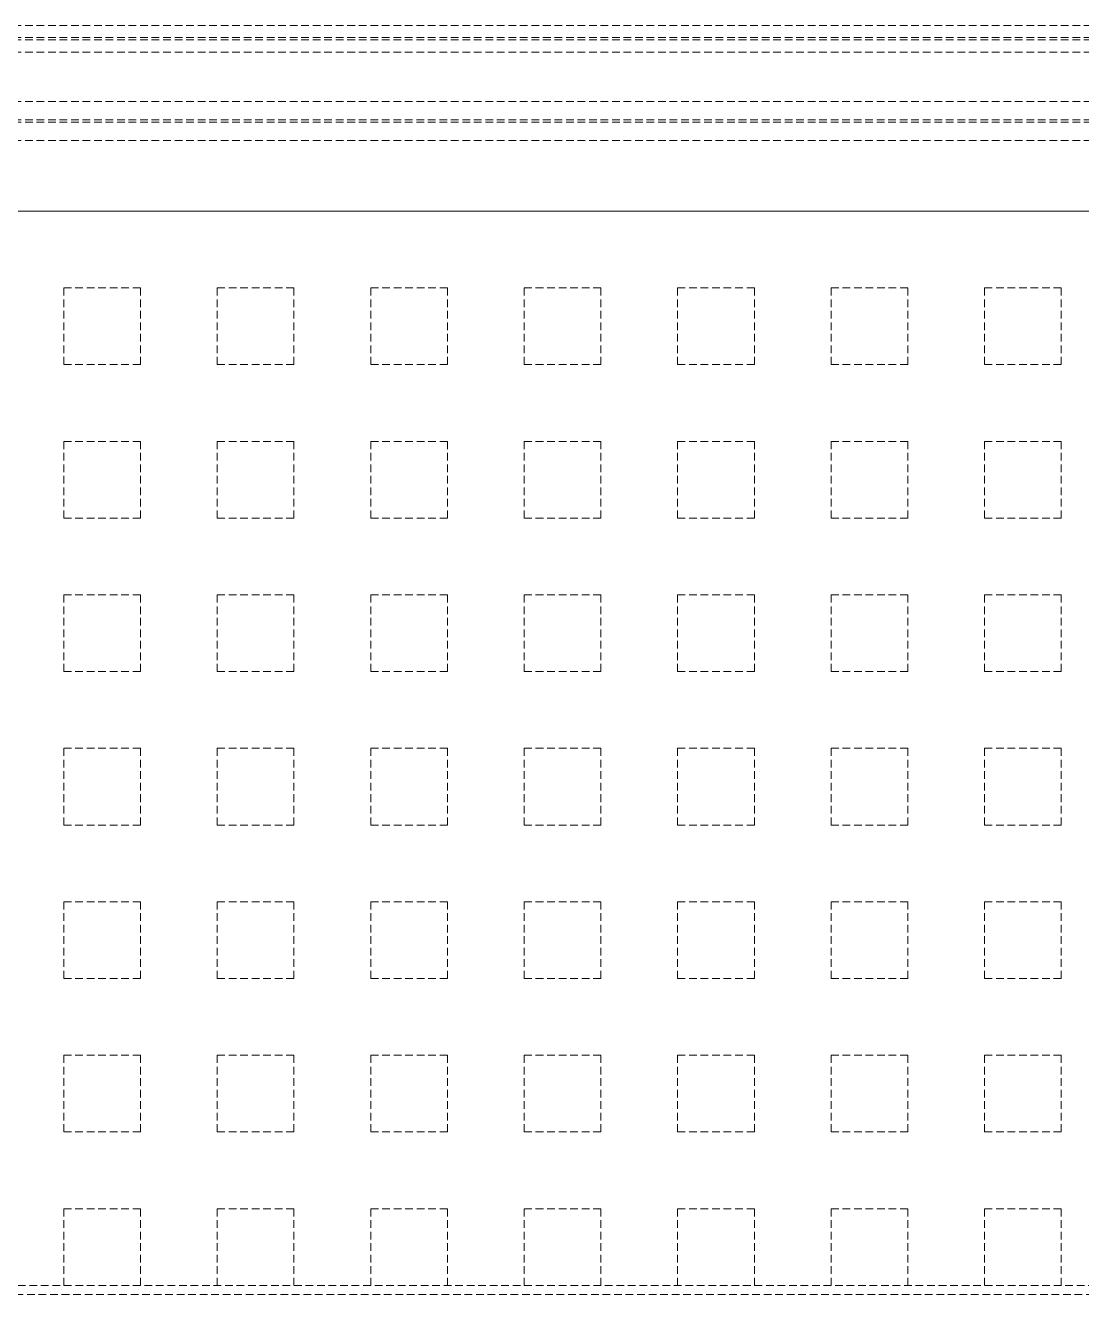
# Model space of a CAD drawing. Extents: x -1457 to 23780, y -2071 to 4205.
# Drawn here: x 4208.75 to 4243.16, y 284.7 to 326.05 of the extents above; entities that cross this region are included whole.
import ezdxf

# ---------------------------------------------------------------- set-up
doc = ezdxf.new("R2010")
doc.units = 0
doc.header["$MEASUREMENT"] = 0
doc.linetypes.add('HIDDEN', pattern=[0.375, 0.25, -0.125])
doc.layers.add('M-TEFRIS2-015', color=129, linetype='Continuous', lineweight=9)

msp = doc.modelspace()

# ---------------------------------------------------------------- linework, layer by layer
at = {"layer": 'M-TEFRIS2-015', "linetype": 'HIDDEN', "lineweight": 0}
for p, q in [((4254.364, 326.053), (4085.199, 326.053)), ((4254.364, 325.653), (4085.199, 325.653)), ((4254.364, 325.577), (4085.199, 325.577)), ((4254.364, 325.177), (4085.199, 325.177)), ((4254.364, 323.577), (4085.199, 323.577)), ((4254.364, 322.977), (4085.199, 322.977)), ((4254.364, 322.901), (4085.199, 322.901)), ((4254.364, 322.301), (4085.199, 322.301)), ((4025.505, 320), (4787.5, 320)), ((4787.5, 320), (4025.505, 320)), ((4210, 320), (4210, 320)), ((4212.5, 320), (4212.5, 320)), ((4215, 320), (4215, 320)), ((4217.5, 320), (4217.5, 320)), ((4220, 320), (4220, 320)), ((4222.5, 320), (4222.5, 320)), ((4225, 320), (4225, 320)), ((4227.5, 320), (4227.5, 320)), ((4230, 320), (4230, 320)), ((4232.5, 320), (4232.5, 320)), ((4235, 320), (4235, 320)), ((4237.5, 320), (4237.5, 320)), ((4240, 320), (4240, 320)), ((4242.5, 320), (4242.5, 320)), ((4210, 317.5), (4212.5, 317.5)), ((4210, 315), (4210, 317.5)), ((4212.5, 315), (4212.5, 317.5)), ((4215, 317.5), (4217.5, 317.5)), ((4215, 315), (4215, 317.5)), ((4217.5, 315), (4217.5, 317.5)), ((4220, 317.5), (4222.5, 317.5)), ((4220, 315), (4220, 317.5)), ((4222.5, 315), (4222.5, 317.5)), ((4225, 317.5), (4227.5, 317.5)), ((4225, 315), (4225, 317.5)), ((4227.5, 315), (4227.5, 317.5)), ((4230, 317.5), (4232.5, 317.5)), ((4230, 315), (4230, 317.5)), ((4232.5, 315), (4232.5, 317.5)), ((4235, 317.5), (4237.5, 317.5)), ((4235, 315), (4235, 317.5)), ((4237.5, 315), (4237.5, 317.5)), ((4240, 317.5), (4242.5, 317.5)), ((4240, 315), (4240, 317.5)), ((4242.5, 315), (4242.5, 317.5)), ((4210, 315), (4212.5, 315)), ((4215, 315), (4217.5, 315)), ((4220, 315), (4222.5, 315)), ((4225, 315), (4227.5, 315)), ((4230, 315), (4232.5, 315)), ((4235, 315), (4237.5, 315)), ((4240, 315), (4242.5, 315)), ((4210, 312.5), (4212.5, 312.5)), ((4210, 310), (4210, 312.5)), ((4212.5, 310), (4212.5, 312.5)), ((4215, 312.5), (4217.5, 312.5)), ((4215, 310), (4215, 312.5)), ((4217.5, 310), (4217.5, 312.5)), ((4220, 312.5), (4222.5, 312.5)), ((4220, 310), (4220, 312.5)), ((4222.5, 310), (4222.5, 312.5)), ((4225, 312.5), (4227.5, 312.5)), ((4225, 310), (4225, 312.5)), ((4227.5, 310), (4227.5, 312.5)), ((4230, 312.5), (4232.5, 312.5)), ((4230, 310), (4230, 312.5)), ((4232.5, 310), (4232.5, 312.5)), ((4235, 312.5), (4237.5, 312.5)), ((4235, 310), (4235, 312.5)), ((4237.5, 310), (4237.5, 312.5)), ((4240, 312.5), (4242.5, 312.5)), ((4240, 310), (4240, 312.5)), ((4242.5, 310), (4242.5, 312.5)), ((4210, 310), (4212.5, 310)), ((4215, 310), (4217.5, 310)), ((4220, 310), (4222.5, 310)), ((4225, 310), (4227.5, 310)), ((4230, 310), (4232.5, 310)), ((4235, 310), (4237.5, 310)), ((4240, 310), (4242.5, 310)), ((4210, 307.5), (4212.5, 307.5)), ((4210, 305), (4210, 307.5)), ((4212.5, 305), (4212.5, 307.5)), ((4215, 307.5), (4217.5, 307.5)), ((4215, 305), (4215, 307.5)), ((4217.5, 305), (4217.5, 307.5)), ((4220, 307.5), (4222.5, 307.5)), ((4220, 305), (4220, 307.5)), ((4222.5, 305), (4222.5, 307.5)), ((4225, 307.5), (4227.5, 307.5)), ((4225, 305), (4225, 307.5)), ((4227.5, 305), (4227.5, 307.5)), ((4230, 307.5), (4232.5, 307.5)), ((4230, 305), (4230, 307.5)), ((4232.5, 305), (4232.5, 307.5)), ((4235, 307.5), (4237.5, 307.5)), ((4235, 305), (4235, 307.5)), ((4237.5, 305), (4237.5, 307.5)), ((4240, 307.5), (4242.5, 307.5)), ((4240, 305), (4240, 307.5)), ((4242.5, 305), (4242.5, 307.5)), ((4210, 305), (4212.5, 305)), ((4215, 305), (4217.5, 305)), ((4220, 305), (4222.5, 305)), ((4225, 305), (4227.5, 305)), ((4230, 305), (4232.5, 305)), ((4235, 305), (4237.5, 305)), ((4240, 305), (4242.5, 305)), ((4210, 302.5), (4212.5, 302.5)), ((4210, 300), (4210, 302.5)), ((4212.5, 300), (4212.5, 302.5)), ((4215, 302.5), (4217.5, 302.5)), ((4215, 300), (4215, 302.5)), ((4217.5, 300), (4217.5, 302.5)), ((4220, 302.5), (4222.5, 302.5)), ((4220, 300), (4220, 302.5)), ((4222.5, 300), (4222.5, 302.5)), ((4225, 302.5), (4227.5, 302.5)), ((4225, 300), (4225, 302.5)), ((4227.5, 300), (4227.5, 302.5)), ((4230, 302.5), (4232.5, 302.5)), ((4230, 300), (4230, 302.5)), ((4232.5, 300), (4232.5, 302.5)), ((4235, 302.5), (4237.5, 302.5)), ((4235, 300), (4235, 302.5)), ((4237.5, 300), (4237.5, 302.5)), ((4240, 302.5), (4242.5, 302.5)), ((4240, 300), (4240, 302.5)), ((4242.5, 300), (4242.5, 302.5)), ((4210, 300), (4212.5, 300)), ((4215, 300), (4217.5, 300)), ((4220, 300), (4222.5, 300)), ((4225, 300), (4227.5, 300)), ((4230, 300), (4232.5, 300)), ((4235, 300), (4237.5, 300)), ((4240, 300), (4242.5, 300)), ((4210, 297.5), (4212.5, 297.5)), ((4210, 295), (4210, 297.5)), ((4212.5, 295), (4212.5, 297.5)), ((4215, 297.5), (4217.5, 297.5)), ((4215, 295), (4215, 297.5)), ((4217.5, 295), (4217.5, 297.5)), ((4220, 297.5), (4222.5, 297.5)), ((4220, 295), (4220, 297.5)), ((4222.5, 295), (4222.5, 297.5)), ((4225, 297.5), (4227.5, 297.5)), ((4225, 295), (4225, 297.5)), ((4227.5, 295), (4227.5, 297.5)), ((4230, 297.5), (4232.5, 297.5)), ((4230, 295), (4230, 297.5)), ((4232.5, 295), (4232.5, 297.5)), ((4235, 297.5), (4237.5, 297.5)), ((4235, 295), (4235, 297.5)), ((4237.5, 295), (4237.5, 297.5)), ((4240, 297.5), (4242.5, 297.5)), ((4240, 295), (4240, 297.5)), ((4242.5, 295), (4242.5, 297.5)), ((4210, 295), (4212.5, 295)), ((4215, 295), (4217.5, 295)), ((4220, 295), (4222.5, 295)), ((4225, 295), (4227.5, 295)), ((4230, 295), (4232.5, 295)), ((4235, 295), (4237.5, 295)), ((4240, 295), (4242.5, 295)), ((4210, 292.5), (4212.5, 292.5)), ((4210, 290), (4210, 292.5)), ((4212.5, 290), (4212.5, 292.5)), ((4215, 292.5), (4217.5, 292.5)), ((4215, 290), (4215, 292.5)), ((4217.5, 290), (4217.5, 292.5)), ((4220, 292.5), (4222.5, 292.5)), ((4220, 290), (4220, 292.5)), ((4222.5, 290), (4222.5, 292.5)), ((4225, 292.5), (4227.5, 292.5)), ((4225, 290), (4225, 292.5)), ((4227.5, 290), (4227.5, 292.5)), ((4230, 292.5), (4232.5, 292.5)), ((4230, 290), (4230, 292.5)), ((4232.5, 290), (4232.5, 292.5)), ((4235, 292.5), (4237.5, 292.5)), ((4235, 290), (4235, 292.5)), ((4237.5, 290), (4237.5, 292.5)), ((4240, 292.5), (4242.5, 292.5)), ((4240, 290), (4240, 292.5)), ((4242.5, 290), (4242.5, 292.5)), ((4210, 290), (4212.5, 290)), ((4215, 290), (4217.5, 290)), ((4220, 290), (4222.5, 290)), ((4225, 290), (4227.5, 290)), ((4230, 290), (4232.5, 290)), ((4235, 290), (4237.5, 290)), ((4240, 290), (4242.5, 290)), ((4210, 287.5), (4212.5, 287.5)), ((4210, 285), (4210, 287.5)), ((4212.5, 285), (4212.5, 287.5)), ((4215, 287.5), (4217.5, 287.5)), ((4215, 285), (4215, 287.5)), ((4217.5, 285), (4217.5, 287.5)), ((4220, 287.5), (4222.5, 287.5)), ((4220, 285), (4220, 287.5)), ((4222.5, 285), (4222.5, 287.5)), ((4225, 287.5), (4227.5, 287.5)), ((4225, 285), (4225, 287.5)), ((4227.5, 285), (4227.5, 287.5)), ((4230, 287.5), (4232.5, 287.5)), ((4230, 285), (4230, 287.5)), ((4232.5, 285), (4232.5, 287.5)), ((4235, 287.5), (4237.5, 287.5)), ((4235, 285), (4235, 287.5)), ((4237.5, 285), (4237.5, 287.5)), ((4240, 287.5), (4242.5, 287.5)), ((4240, 285), (4240, 287.5)), ((4242.5, 285), (4242.5, 287.5)), ((4025.505, 285), (4822.5, 285)), ((1719.557, 284.7), (4822.793, 284.7))]:
    msp.add_line(p, q, dxfattribs=at)

doc.saveas('drawing.dxf')
